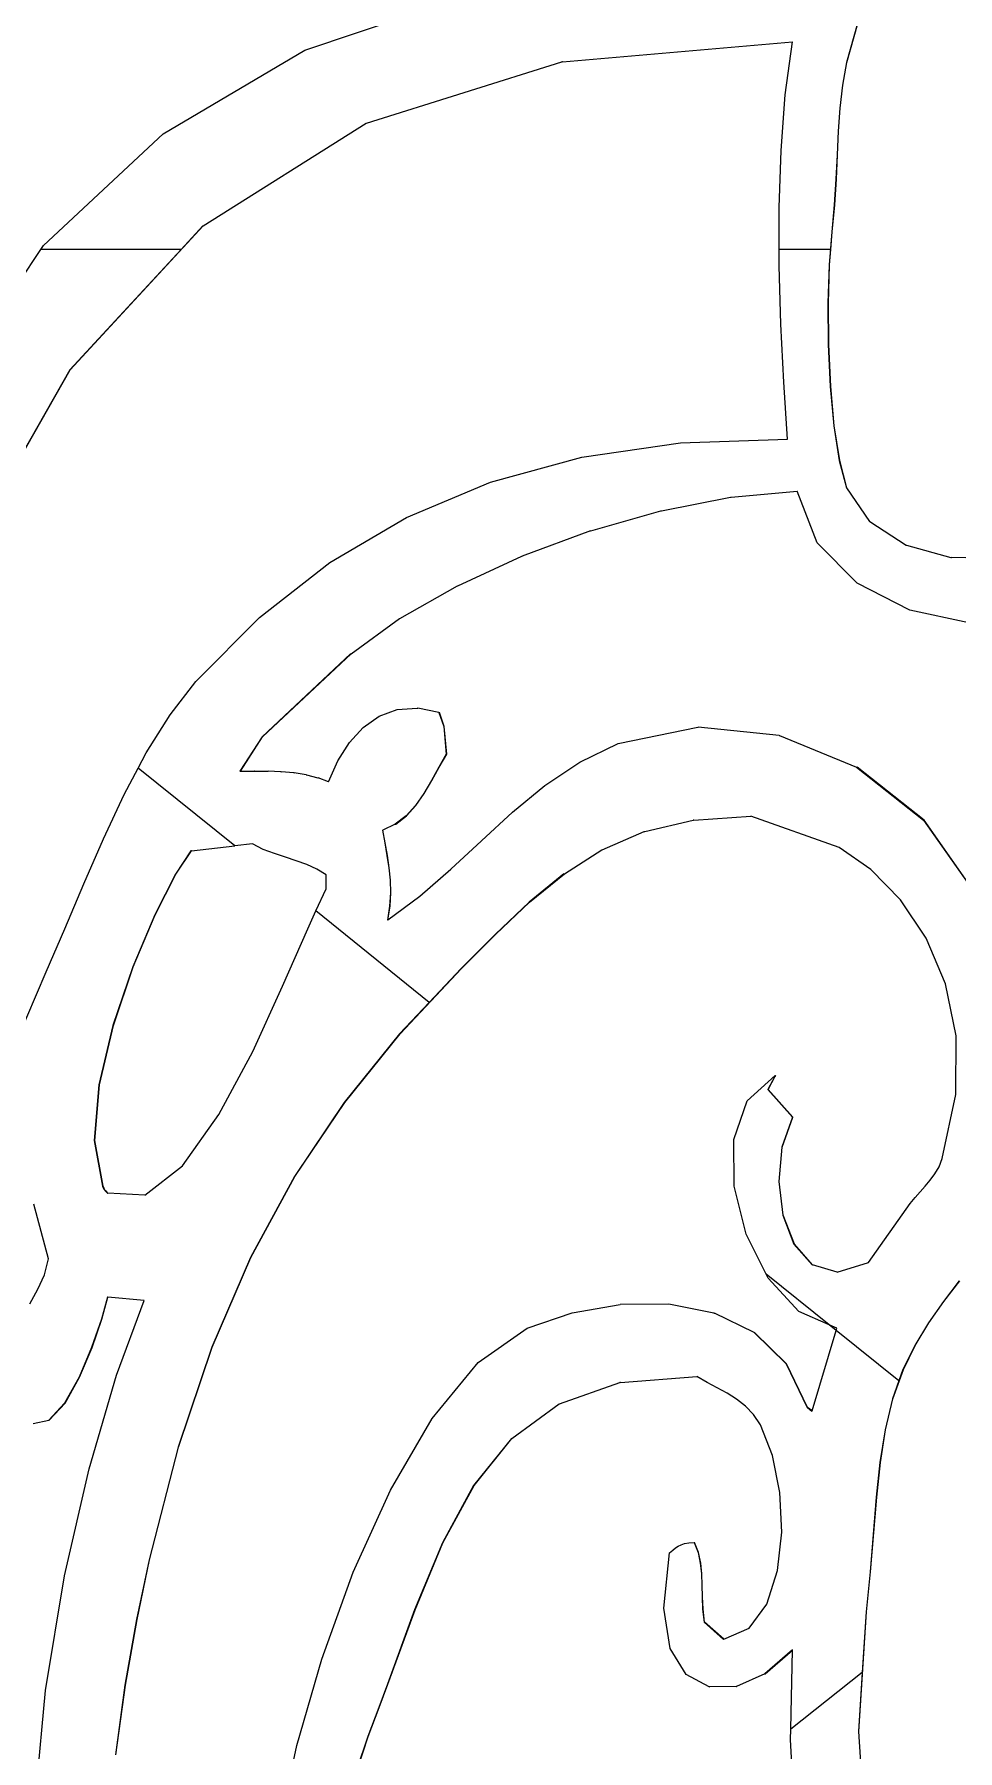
# Model space of a CAD drawing. Header units: inches. Extents: x 1397 to 20304, y -27267 to -746.
# Drawn here: x 2810.4 to 2815.94, y -9220.88 to -9210.59 of the extents above; entities that cross this region are included whole.
import ezdxf

# ---------------------------------------------------------------- set-up
doc = ezdxf.new("R2010")
doc.units = ezdxf.units.IN
doc.header["$LTSCALE"] = 17
doc.header["$MEASUREMENT"] = 0

msp = doc.modelspace()

# ---------------------------------------------------------------- linework, layer by layer
for p, q in [((2815.405, -9210.277), (2815.27, -9210.756)), ((2815.272, -9210.756), (2815.408, -9210.277)), ((2812.021, -9210.682), (2812.968, -9210.364)), ((2813.566, -9210.752), (2814.946, -9210.632)), ((2814.903, -9210.951), (2814.946, -9210.632)), ((2811.171, -9211.184), (2812.021, -9210.682)), ((2812.391, -9211.121), (2813.563, -9210.752)), ((2813.566, -9210.752), (2813.563, -9210.752)), ((2815.27, -9210.756), (2815.245, -9210.893)), ((2815.248, -9210.893), (2815.272, -9210.756)), ((2815.27, -9210.756), (2815.272, -9210.756)), ((2815.245, -9210.893), (2815.229, -9211.031)), ((2815.232, -9211.031), (2815.248, -9210.893)), ((2815.245, -9210.893), (2815.248, -9210.893)), ((2814.878, -9211.284), (2814.903, -9210.951)), ((2815.229, -9211.031), (2815.219, -9211.169)), ((2815.222, -9211.169), (2815.232, -9211.031)), ((2815.229, -9211.031), (2815.232, -9211.031)), ((2811.412, -9211.737), (2812.388, -9211.121)), ((2812.388, -9211.121), (2812.391, -9211.121)), ((2810.454, -9211.854), (2811.171, -9211.184)), ((2815.219, -9211.169), (2815.213, -9211.311)), ((2815.215, -9211.311), (2815.222, -9211.169)), ((2815.219, -9211.169), (2815.222, -9211.169)), ((2814.867, -9211.626), (2814.878, -9211.284)), ((2815.213, -9211.311), (2815.206, -9211.457)), ((2815.209, -9211.457), (2815.215, -9211.311)), ((2815.213, -9211.311), (2815.215, -9211.311)), ((2815.206, -9211.457), (2815.196, -9211.61)), ((2815.199, -9211.61), (2815.209, -9211.457)), ((2815.206, -9211.457), (2815.209, -9211.457)), ((2814.867, -9211.878), (2814.867, -9211.626)), ((2815.196, -9211.61), (2815.181, -9211.772)), ((2815.184, -9211.772), (2815.199, -9211.61)), ((2815.196, -9211.61), (2815.199, -9211.61)), ((2810.614, -9212.599), (2811.412, -9211.737)), ((2811.409, -9211.737), (2811.279, -9211.878)), ((2811.409, -9211.737), (2811.412, -9211.737)), ((2815.168, -9211.969), (2815.184, -9211.772)), ((2815.181, -9211.772), (2815.173, -9211.878)), ((2815.181, -9211.772), (2815.184, -9211.772)), ((2810.438, -9211.878), (2810.454, -9211.854)), ((2809.904, -9212.678), (2810.438, -9211.878)), ((2811.279, -9211.878), (2810.438, -9211.878)), ((2811.279, -9211.878), (2810.611, -9212.599)), ((2815.173, -9211.878), (2814.867, -9211.878)), ((2814.867, -9211.975), (2814.867, -9211.878)), ((2814.877, -9212.326), (2814.867, -9211.975)), ((2815.165, -9211.969), (2815.158, -9212.2)), ((2815.161, -9212.2), (2815.168, -9211.969)), ((2815.173, -9211.878), (2815.165, -9211.969)), ((2815.165, -9211.969), (2815.168, -9211.969)), ((2815.158, -9212.2), (2815.161, -9212.2)), ((2815.158, -9212.2), (2815.16, -9212.448)), ((2815.163, -9212.448), (2815.161, -9212.2)), ((2814.894, -9212.674), (2814.877, -9212.326)), ((2815.16, -9212.448), (2815.163, -9212.448)), ((2815.16, -9212.448), (2815.172, -9212.699)), ((2815.175, -9212.699), (2815.163, -9212.448)), ((2810.611, -9212.599), (2809.982, -9213.705)), ((2809.985, -9213.705), (2810.614, -9212.599)), ((2810.611, -9212.599), (2810.614, -9212.599)), ((2814.916, -9213.016), (2814.894, -9212.674)), ((2815.172, -9212.699), (2815.175, -9212.699)), ((2815.172, -9212.699), (2815.193, -9212.936)), ((2815.196, -9212.936), (2815.175, -9212.699)), ((2815.193, -9212.936), (2815.196, -9212.936)), ((2815.193, -9212.936), (2815.226, -9213.144)), ((2815.229, -9213.144), (2815.196, -9212.936)), ((2813.682, -9213.124), (2814.275, -9213.037)), ((2814.275, -9213.037), (2814.916, -9213.016)), ((2813.135, -9213.274), (2813.682, -9213.124)), ((2815.226, -9213.144), (2815.229, -9213.144)), ((2815.226, -9213.144), (2815.27, -9213.307)), ((2815.272, -9213.307), (2815.229, -9213.144)), ((2812.631, -9213.485), (2813.135, -9213.274)), ((2815.27, -9213.307), (2815.407, -9213.51)), ((2815.27, -9213.307), (2815.272, -9213.307)), ((2815.41, -9213.51), (2815.272, -9213.307)), ((2814.16, -9213.446), (2814.575, -9213.364)), ((2814.575, -9213.364), (2814.578, -9213.364)), ((2814.578, -9213.364), (2814.975, -9213.328)), ((2815.095, -9213.638), (2814.975, -9213.328)), ((2812.17, -9213.756), (2812.631, -9213.485)), ((2813.737, -9213.565), (2814.157, -9213.446)), ((2814.157, -9213.446), (2814.16, -9213.446)), ((2815.407, -9213.51), (2815.41, -9213.51)), ((2815.41, -9213.51), (2815.627, -9213.651)), ((2813.734, -9213.565), (2813.325, -9213.717)), ((2813.734, -9213.565), (2813.737, -9213.565)), ((2812.938, -9213.894), (2813.322, -9213.717)), ((2813.322, -9213.717), (2813.325, -9213.717)), ((2815.333, -9213.878), (2815.095, -9213.638)), ((2815.627, -9213.651), (2815.63, -9213.651)), ((2815.63, -9213.651), (2815.896, -9213.726)), ((2815.896, -9213.726), (2815.899, -9213.726)), ((2816.18, -9213.731), (2815.899, -9213.726)), ((2811.749, -9214.084), (2812.17, -9213.756)), ((2812.591, -9214.091), (2812.936, -9213.894)), ((2812.936, -9213.894), (2812.938, -9213.894)), ((2815.65, -9214.041), (2815.333, -9213.878)), ((2811.367, -9214.468), (2811.749, -9214.084)), ((2812.298, -9214.302), (2812.588, -9214.091)), ((2812.588, -9214.091), (2812.591, -9214.091)), ((2816.004, -9214.117), (2815.65, -9214.041)), ((2812.295, -9214.302), (2811.765, -9214.8)), ((2811.768, -9214.8), (2812.298, -9214.302)), ((2812.295, -9214.302), (2812.298, -9214.302)), ((2811.213, -9214.668), (2811.367, -9214.468)), ((2812.467, -9214.677), (2812.575, -9214.636)), ((2812.575, -9214.636), (2812.695, -9214.628)), ((2812.695, -9214.628), (2812.698, -9214.628)), ((2812.825, -9214.655), (2812.698, -9214.628)), ((2812.825, -9214.655), (2812.828, -9214.655)), ((2812.825, -9214.655), (2812.855, -9214.738)), ((2812.857, -9214.738), (2812.828, -9214.655)), ((2811.07, -9214.897), (2811.213, -9214.668)), ((2812.288, -9214.835), (2812.371, -9214.744)), ((2812.371, -9214.744), (2812.467, -9214.677)), ((2812.855, -9214.738), (2812.857, -9214.738)), ((2812.855, -9214.738), (2812.869, -9214.904)), ((2812.872, -9214.904), (2812.857, -9214.738)), ((2813.9, -9214.841), (2814.378, -9214.742)), ((2814.378, -9214.742), (2814.38, -9214.742)), ((2814.866, -9214.792), (2814.38, -9214.742)), ((2811.765, -9214.8), (2811.632, -9215.007)), ((2811.635, -9215.007), (2811.768, -9214.8)), ((2811.765, -9214.8), (2811.768, -9214.8)), ((2812.218, -9214.945), (2812.288, -9214.835)), ((2813.67, -9214.953), (2813.9, -9214.841)), ((2814.866, -9214.792), (2814.869, -9214.792)), ((2814.869, -9214.792), (2815.33, -9214.982)), ((2811.022, -9214.988), (2811.07, -9214.897)), ((2812.162, -9215.07), (2812.218, -9214.945)), ((2812.869, -9214.904), (2812.824, -9214.983)), ((2812.827, -9214.983), (2812.872, -9214.904)), ((2812.869, -9214.904), (2812.872, -9214.904)), ((2813.461, -9215.093), (2813.67, -9214.953)), ((2810.938, -9215.147), (2811.022, -9214.988)), ((2811.602, -9215.455), (2811.022, -9214.988)), ((2811.632, -9215.007), (2811.635, -9215.007)), ((2811.635, -9215.007), (2811.716, -9215.007)), ((2811.716, -9215.007), (2811.719, -9215.007)), ((2811.719, -9215.007), (2811.717, -9215.007)), ((2811.719, -9215.007), (2811.798, -9215.007)), ((2811.798, -9215.007), (2811.801, -9215.007)), ((2811.878, -9215.011), (2811.801, -9215.007)), ((2811.878, -9215.011), (2811.88, -9215.011)), ((2811.955, -9215.017), (2811.88, -9215.011)), ((2811.955, -9215.017), (2811.957, -9215.017)), ((2812.028, -9215.029), (2811.957, -9215.017)), ((2812.028, -9215.029), (2812.031, -9215.029)), ((2812.031, -9215.029), (2812.098, -9215.046)), ((2812.098, -9215.046), (2812.101, -9215.046)), ((2812.162, -9215.07), (2812.101, -9215.046)), ((2812.78, -9215.063), (2812.734, -9215.14)), ((2812.737, -9215.14), (2812.783, -9215.063)), ((2812.824, -9214.983), (2812.78, -9215.063)), ((2812.78, -9215.063), (2812.783, -9215.063)), ((2812.783, -9215.063), (2812.827, -9214.983)), ((2812.824, -9214.983), (2812.827, -9214.983)), ((2815.33, -9214.982), (2815.732, -9215.3)), ((2815.33, -9214.982), (2815.333, -9214.982)), ((2815.735, -9215.3), (2815.333, -9214.982)), ((2810.814, -9215.412), (2810.938, -9215.147)), ((2812.734, -9215.14), (2812.684, -9215.212)), ((2812.687, -9215.212), (2812.737, -9215.14)), ((2812.734, -9215.14), (2812.737, -9215.14)), ((2813.266, -9215.253), (2813.461, -9215.093)), ((2812.684, -9215.212), (2812.628, -9215.274)), ((2812.631, -9215.274), (2812.687, -9215.212)), ((2812.684, -9215.212), (2812.687, -9215.212)), ((2813.081, -9215.424), (2813.266, -9215.253)), ((2812.486, -9215.36), (2812.489, -9215.36)), ((2812.486, -9215.36), (2812.5, -9215.437)), ((2812.563, -9215.325), (2812.489, -9215.36)), ((2812.503, -9215.437), (2812.489, -9215.36)), ((2812.628, -9215.274), (2812.563, -9215.325)), ((2812.563, -9215.325), (2812.566, -9215.325)), ((2812.566, -9215.325), (2812.631, -9215.274)), ((2812.628, -9215.274), (2812.631, -9215.274)), ((2813.805, -9215.479), (2814.057, -9215.369)), ((2814.057, -9215.369), (2814.06, -9215.369)), ((2814.06, -9215.369), (2814.351, -9215.3)), ((2814.354, -9215.3), (2814.351, -9215.3)), ((2814.354, -9215.3), (2814.696, -9215.277)), ((2815.225, -9215.464), (2814.696, -9215.277)), ((2815.732, -9215.3), (2815.735, -9215.3)), ((2815.732, -9215.3), (2816.037, -9215.735)), ((2816.04, -9215.735), (2815.735, -9215.3)), ((2810.696, -9215.682), (2810.814, -9215.412)), ((2811.341, -9215.484), (2811.602, -9215.455)), ((2811.707, -9215.443), (2811.602, -9215.455)), ((2811.772, -9215.476), (2811.707, -9215.443)), ((2811.839, -9215.501), (2811.772, -9215.476)), ((2812.5, -9215.437), (2812.503, -9215.437)), ((2812.5, -9215.437), (2812.513, -9215.512)), ((2812.516, -9215.512), (2812.503, -9215.437)), ((2812.897, -9215.594), (2813.081, -9215.424)), ((2813.578, -9215.622), (2813.802, -9215.479)), ((2813.802, -9215.479), (2813.805, -9215.479)), ((2815.416, -9215.596), (2815.225, -9215.464)), ((2811.338, -9215.484), (2811.245, -9215.625)), ((2811.247, -9215.625), (2811.341, -9215.484)), ((2811.341, -9215.484), (2811.338, -9215.484)), ((2811.905, -9215.523), (2811.839, -9215.501)), ((2811.97, -9215.544), (2811.905, -9215.523)), ((2812.033, -9215.567), (2811.97, -9215.544)), ((2812.092, -9215.594), (2812.033, -9215.567)), ((2812.513, -9215.512), (2812.516, -9215.512)), ((2812.513, -9215.512), (2812.524, -9215.587)), ((2812.527, -9215.587), (2812.516, -9215.512)), ((2810.581, -9215.951), (2810.696, -9215.682)), ((2811.245, -9215.625), (2811.121, -9215.867)), ((2811.124, -9215.867), (2811.247, -9215.625)), ((2811.245, -9215.625), (2811.247, -9215.625)), ((2812.148, -9215.629), (2812.092, -9215.594)), ((2812.148, -9215.712), (2812.148, -9215.629)), ((2812.524, -9215.587), (2812.532, -9215.661)), ((2812.524, -9215.587), (2812.527, -9215.587)), ((2812.535, -9215.661), (2812.527, -9215.587)), ((2812.532, -9215.661), (2812.534, -9215.737)), ((2812.532, -9215.661), (2812.535, -9215.661)), ((2812.537, -9215.737), (2812.535, -9215.661)), ((2812.711, -9215.756), (2812.897, -9215.594)), ((2813.575, -9215.622), (2813.366, -9215.792)), ((2813.369, -9215.792), (2813.578, -9215.622)), ((2813.575, -9215.622), (2813.578, -9215.622)), ((2815.594, -9215.779), (2815.416, -9215.596)), ((2812.087, -9215.845), (2812.148, -9215.712)), ((2812.519, -9215.897), (2812.711, -9215.756)), ((2812.534, -9215.737), (2812.529, -9215.816)), ((2812.532, -9215.816), (2812.537, -9215.737)), ((2812.534, -9215.737), (2812.537, -9215.737)), ((2815.748, -9216.008), (2815.594, -9215.779)), ((2811.121, -9215.867), (2810.989, -9216.18)), ((2810.992, -9216.18), (2811.124, -9215.867)), ((2811.121, -9215.867), (2811.124, -9215.867)), ((2812.038, -9215.952), (2812.087, -9215.845)), ((2812.766, -9216.393), (2812.087, -9215.845)), ((2812.529, -9215.816), (2812.516, -9215.899)), ((2812.519, -9215.897), (2812.532, -9215.816)), ((2812.529, -9215.816), (2812.532, -9215.816)), ((2813.366, -9215.792), (2813.164, -9215.984)), ((2813.166, -9215.984), (2813.369, -9215.792)), ((2813.366, -9215.792), (2813.369, -9215.792)), ((2810.469, -9216.21), (2810.581, -9215.951)), ((2811.888, -9216.296), (2812.038, -9215.952)), ((2812.516, -9215.899), (2812.519, -9215.897)), ((2813.164, -9215.984), (2812.958, -9216.189)), ((2812.961, -9216.189), (2813.166, -9215.984)), ((2813.164, -9215.984), (2813.166, -9215.984)), ((2815.864, -9216.281), (2815.748, -9216.008)), ((2810.989, -9216.18), (2810.87, -9216.531)), ((2810.873, -9216.531), (2810.992, -9216.18)), ((2810.989, -9216.18), (2810.992, -9216.18)), ((2812.592, -9216.582), (2812.961, -9216.189)), ((2812.958, -9216.189), (2812.766, -9216.393)), ((2812.958, -9216.189), (2812.961, -9216.189)), ((2810.238, -9216.754), (2810.469, -9216.21)), ((2811.709, -9216.687), (2811.888, -9216.296)), ((2815.927, -9216.594), (2815.864, -9216.281)), ((2812.766, -9216.393), (2812.589, -9216.582)), ((2810.87, -9216.531), (2810.786, -9216.888)), ((2810.789, -9216.888), (2810.873, -9216.531)), ((2810.87, -9216.531), (2810.873, -9216.531)), ((2812.589, -9216.582), (2812.257, -9216.994)), ((2812.26, -9216.994), (2812.592, -9216.582)), ((2812.589, -9216.582), (2812.592, -9216.582)), ((2815.925, -9216.945), (2815.927, -9216.594)), ((2811.506, -9217.066), (2811.709, -9216.687)), ((2810.786, -9216.888), (2810.758, -9217.221)), ((2810.761, -9217.221), (2810.789, -9216.888)), ((2810.786, -9216.888), (2810.789, -9216.888)), ((2814.674, -9216.983), (2814.843, -9216.832)), ((2814.84, -9216.837), (2814.798, -9216.915)), ((2814.798, -9216.915), (2814.801, -9216.915)), ((2814.798, -9216.915), (2814.946, -9217.081)), ((2814.801, -9216.915), (2814.845, -9216.832)), ((2814.948, -9217.081), (2814.801, -9216.915)), ((2814.845, -9216.832), (2814.84, -9216.837)), ((2814.843, -9216.832), (2814.84, -9216.837)), ((2814.843, -9216.832), (2814.845, -9216.832)), ((2812.257, -9216.994), (2811.96, -9217.437)), ((2811.962, -9217.437), (2812.26, -9216.994)), ((2812.257, -9216.994), (2812.26, -9216.994)), ((2814.595, -9217.216), (2814.674, -9216.983)), ((2815.844, -9217.33), (2815.925, -9216.945)), ((2811.287, -9217.373), (2811.506, -9217.066)), ((2814.946, -9217.081), (2814.883, -9217.262)), ((2814.885, -9217.262), (2814.948, -9217.081)), ((2814.946, -9217.081), (2814.948, -9217.081)), ((2810.758, -9217.221), (2810.761, -9217.221)), ((2810.758, -9217.221), (2810.808, -9217.496)), ((2810.811, -9217.496), (2810.761, -9217.221)), ((2814.596, -9217.495), (2814.595, -9217.216)), ((2814.883, -9217.262), (2814.864, -9217.467)), ((2814.867, -9217.467), (2814.885, -9217.262)), ((2814.883, -9217.262), (2814.885, -9217.262)), ((2815.825, -9217.379), (2815.844, -9217.33)), ((2811.062, -9217.549), (2811.287, -9217.373)), ((2815.772, -9217.46), (2815.8, -9217.422)), ((2815.8, -9217.422), (2815.825, -9217.379)), ((2810.808, -9217.496), (2810.814, -9217.509)), ((2810.808, -9217.496), (2810.811, -9217.496)), ((2810.817, -9217.509), (2810.811, -9217.496)), ((2810.814, -9217.509), (2810.817, -9217.509)), ((2810.814, -9217.509), (2810.818, -9217.516)), ((2810.82, -9217.516), (2810.817, -9217.509)), ((2810.818, -9217.516), (2810.823, -9217.523)), ((2810.818, -9217.516), (2810.82, -9217.516)), ((2810.825, -9217.523), (2810.82, -9217.516)), ((2810.823, -9217.523), (2810.825, -9217.523)), ((2810.823, -9217.523), (2810.828, -9217.528)), ((2810.831, -9217.528), (2810.825, -9217.523)), ((2810.828, -9217.528), (2810.831, -9217.528)), ((2810.828, -9217.528), (2810.837, -9217.537)), ((2810.84, -9217.537), (2810.831, -9217.528)), ((2810.837, -9217.537), (2810.84, -9217.537)), ((2811.062, -9217.549), (2810.84, -9217.537)), ((2811.96, -9217.437), (2811.695, -9217.922)), ((2811.698, -9217.922), (2811.962, -9217.437)), ((2811.96, -9217.437), (2811.962, -9217.437)), ((2814.668, -9217.784), (2814.596, -9217.495)), ((2814.864, -9217.467), (2814.867, -9217.467)), ((2814.864, -9217.467), (2814.888, -9217.669)), ((2814.891, -9217.669), (2814.867, -9217.467)), ((2815.681, -9217.563), (2815.711, -9217.529)), ((2815.711, -9217.529), (2815.742, -9217.495)), ((2815.742, -9217.495), (2815.772, -9217.46)), ((2810.484, -9217.931), (2810.396, -9217.603)), ((2815.402, -9217.952), (2815.652, -9217.6)), ((2815.652, -9217.6), (2815.681, -9217.563)), ((2814.888, -9217.669), (2814.955, -9217.844)), ((2814.888, -9217.669), (2814.891, -9217.669)), ((2814.958, -9217.844), (2814.891, -9217.669)), ((2814.789, -9218.023), (2814.668, -9217.784)), ((2814.955, -9217.844), (2814.958, -9217.844)), ((2814.955, -9217.844), (2815.064, -9217.967)), ((2815.067, -9217.967), (2814.958, -9217.844)), ((2810.459, -9218.027), (2810.484, -9217.931)), ((2811.695, -9217.922), (2811.463, -9218.46)), ((2811.465, -9218.46), (2811.698, -9217.922)), ((2811.695, -9217.922), (2811.698, -9217.922)), ((2810.419, -9218.112), (2810.459, -9218.027)), ((2814.801, -9218.046), (2814.789, -9218.023)), ((2815.165, -9218.326), (2814.789, -9218.023)), ((2814.985, -9218.246), (2814.801, -9218.046)), ((2815.064, -9217.967), (2815.067, -9217.967)), ((2815.213, -9218.011), (2815.067, -9217.967)), ((2815.213, -9218.011), (2815.402, -9217.952)), ((2810.372, -9218.2), (2810.419, -9218.112)), ((2815.946, -9218.063), (2815.851, -9218.186)), ((2815.854, -9218.186), (2815.949, -9218.063)), ((2810.837, -9218.16), (2810.801, -9218.292)), ((2810.804, -9218.292), (2810.84, -9218.16)), ((2810.84, -9218.16), (2810.837, -9218.16)), ((2811.058, -9218.18), (2810.84, -9218.16)), ((2810.892, -9218.629), (2811.058, -9218.18)), ((2813.355, -9218.346), (2813.624, -9218.254)), ((2813.624, -9218.254), (2813.912, -9218.204)), ((2814.204, -9218.202), (2813.912, -9218.204)), ((2814.475, -9218.256), (2814.204, -9218.202)), ((2814.475, -9218.256), (2814.478, -9218.256)), ((2814.717, -9218.373), (2814.478, -9218.256)), ((2815.165, -9218.326), (2814.985, -9218.246)), ((2815.851, -9218.186), (2815.761, -9218.315)), ((2815.764, -9218.315), (2815.854, -9218.186)), ((2815.851, -9218.186), (2815.854, -9218.186)), ((2810.801, -9218.292), (2810.742, -9218.463)), ((2810.745, -9218.463), (2810.804, -9218.292)), ((2810.801, -9218.292), (2810.804, -9218.292)), ((2813.061, -9218.553), (2813.355, -9218.346)), ((2815.064, -9218.842), (2815.207, -9218.36)), ((2815.211, -9218.346), (2815.165, -9218.326)), ((2815.207, -9218.36), (2815.165, -9218.326)), ((2815.207, -9218.36), (2815.211, -9218.346)), ((2815.584, -9218.663), (2815.207, -9218.36)), ((2815.761, -9218.315), (2815.679, -9218.451)), ((2815.682, -9218.451), (2815.764, -9218.315)), ((2815.761, -9218.315), (2815.764, -9218.315)), ((2810.742, -9218.463), (2810.667, -9218.641)), ((2810.67, -9218.641), (2810.745, -9218.463)), ((2810.742, -9218.463), (2810.745, -9218.463)), ((2811.463, -9218.46), (2811.261, -9219.061)), ((2811.263, -9219.061), (2811.465, -9218.46)), ((2811.463, -9218.46), (2811.465, -9218.46)), ((2814.717, -9218.373), (2814.719, -9218.373)), ((2814.717, -9218.373), (2814.909, -9218.56)), ((2814.911, -9218.56), (2814.719, -9218.373)), ((2815.679, -9218.451), (2815.608, -9218.595)), ((2815.611, -9218.595), (2815.682, -9218.451)), ((2815.679, -9218.451), (2815.682, -9218.451)), ((2812.785, -9218.888), (2813.061, -9218.553)), ((2814.909, -9218.56), (2814.911, -9218.56)), ((2814.909, -9218.56), (2815.034, -9218.823)), ((2815.037, -9218.823), (2814.911, -9218.56)), ((2810.667, -9218.641), (2810.58, -9218.796)), ((2810.583, -9218.796), (2810.67, -9218.641)), ((2810.667, -9218.641), (2810.67, -9218.641)), ((2810.728, -9219.19), (2810.892, -9218.629)), ((2813.914, -9218.673), (2814.372, -9218.637)), ((2814.434, -9218.672), (2814.372, -9218.637)), ((2815.584, -9218.663), (2815.545, -9218.77)), ((2815.548, -9218.77), (2815.611, -9218.595)), ((2815.608, -9218.595), (2815.584, -9218.663)), ((2815.608, -9218.595), (2815.611, -9218.595)), ((2813.549, -9218.8), (2813.911, -9218.673)), ((2813.914, -9218.673), (2813.911, -9218.673)), ((2814.495, -9218.705), (2814.434, -9218.672)), ((2814.555, -9218.737), (2814.495, -9218.705)), ((2814.611, -9218.773), (2814.555, -9218.737)), ((2814.664, -9218.814), (2814.611, -9218.773)), ((2815.545, -9218.77), (2815.501, -9218.956)), ((2815.504, -9218.956), (2815.548, -9218.77)), ((2815.545, -9218.77), (2815.548, -9218.77)), ((2810.58, -9218.796), (2810.485, -9218.899)), ((2810.488, -9218.899), (2810.583, -9218.796)), ((2810.58, -9218.796), (2810.583, -9218.796)), ((2813.263, -9219.008), (2813.547, -9218.8)), ((2813.547, -9218.8), (2813.549, -9218.8)), ((2814.712, -9218.864), (2814.664, -9218.814)), ((2814.754, -9218.927), (2814.712, -9218.864)), ((2815.034, -9218.823), (2815.037, -9218.823)), ((2815.064, -9218.842), (2815.037, -9218.823)), ((2815.037, -9218.823), (2815.063, -9218.844)), ((2815.063, -9218.844), (2815.064, -9218.842)), ((2810.391, -9218.918), (2810.485, -9218.899)), ((2810.485, -9218.899), (2810.488, -9218.899)), ((2812.534, -9219.318), (2812.785, -9218.888)), ((2814.827, -9219.11), (2814.754, -9218.927)), ((2815.501, -9218.956), (2815.47, -9219.153)), ((2815.473, -9219.153), (2815.504, -9218.956)), ((2815.501, -9218.956), (2815.504, -9218.956)), ((2811.261, -9219.061), (2811.088, -9219.736)), ((2811.09, -9219.736), (2811.263, -9219.061)), ((2811.261, -9219.061), (2811.263, -9219.061)), ((2813.26, -9219.008), (2813.033, -9219.29)), ((2813.036, -9219.29), (2813.263, -9219.008)), ((2813.26, -9219.008), (2813.263, -9219.008)), ((2814.871, -9219.333), (2814.827, -9219.11)), ((2815.47, -9219.153), (2815.448, -9219.361)), ((2815.451, -9219.361), (2815.473, -9219.153)), ((2815.47, -9219.153), (2815.473, -9219.153)), ((2810.58, -9219.832), (2810.728, -9219.19)), ((2812.311, -9219.81), (2812.534, -9219.318)), ((2813.033, -9219.29), (2812.846, -9219.635)), ((2812.848, -9219.635), (2813.036, -9219.29)), ((2813.033, -9219.29), (2813.036, -9219.29)), ((2814.882, -9219.571), (2814.871, -9219.333)), ((2815.448, -9219.361), (2815.412, -9219.808)), ((2815.414, -9219.808), (2815.451, -9219.361)), ((2815.448, -9219.361), (2815.451, -9219.361)), ((2814.857, -9219.801), (2814.882, -9219.571)), ((2812.846, -9219.635), (2812.679, -9220.036)), ((2812.682, -9220.036), (2812.848, -9219.635)), ((2812.846, -9219.635), (2812.848, -9219.635)), ((2814.174, -9220.026), (2814.209, -9219.694)), ((2814.209, -9219.694), (2814.228, -9219.678)), ((2814.228, -9219.678), (2814.245, -9219.665)), ((2814.245, -9219.665), (2814.261, -9219.654)), ((2814.261, -9219.654), (2814.279, -9219.646)), ((2814.279, -9219.646), (2814.299, -9219.639)), ((2814.299, -9219.639), (2814.325, -9219.635)), ((2814.325, -9219.635), (2814.357, -9219.632)), ((2814.357, -9219.632), (2814.359, -9219.632)), ((2814.357, -9219.632), (2814.38, -9219.693)), ((2814.382, -9219.693), (2814.359, -9219.632)), ((2814.38, -9219.693), (2814.382, -9219.693)), ((2814.38, -9219.693), (2814.393, -9219.756)), ((2814.396, -9219.756), (2814.382, -9219.693)), ((2811.088, -9219.736), (2811.012, -9220.093)), ((2811.015, -9220.093), (2811.09, -9219.736)), ((2811.088, -9219.736), (2811.09, -9219.736)), ((2814.393, -9219.756), (2814.4, -9219.821)), ((2814.393, -9219.756), (2814.396, -9219.756)), ((2814.402, -9219.821), (2814.396, -9219.756)), ((2814.793, -9220.001), (2814.857, -9219.801)), ((2810.465, -9220.52), (2810.58, -9219.832)), ((2812.123, -9220.331), (2812.311, -9219.81)), ((2814.4, -9219.821), (2814.402, -9219.821)), ((2814.4, -9219.821), (2814.402, -9219.888)), ((2814.405, -9219.888), (2814.402, -9219.821)), ((2814.402, -9219.888), (2814.405, -9219.888)), ((2814.402, -9219.888), (2814.404, -9219.958)), ((2814.407, -9219.958), (2814.405, -9219.888)), ((2815.412, -9219.808), (2815.387, -9220.047)), ((2815.39, -9220.047), (2815.414, -9219.808)), ((2815.412, -9219.808), (2815.414, -9219.808)), ((2814.404, -9219.958), (2814.407, -9220.031)), ((2814.404, -9219.958), (2814.407, -9219.958)), ((2814.41, -9220.031), (2814.407, -9219.958)), ((2814.686, -9220.146), (2814.793, -9220.001)), ((2811.012, -9220.093), (2810.942, -9220.487)), ((2810.945, -9220.487), (2811.015, -9220.093)), ((2811.012, -9220.093), (2811.015, -9220.093)), ((2812.679, -9220.036), (2812.516, -9220.482)), ((2812.519, -9220.482), (2812.682, -9220.036)), ((2812.679, -9220.036), (2812.682, -9220.036)), ((2814.212, -9220.267), (2814.174, -9220.026)), ((2814.407, -9220.031), (2814.416, -9220.109)), ((2814.407, -9220.031), (2814.41, -9220.031)), ((2814.418, -9220.109), (2814.41, -9220.031)), ((2814.416, -9220.109), (2814.533, -9220.213)), ((2814.416, -9220.109), (2814.418, -9220.109)), ((2814.535, -9220.212), (2814.418, -9220.109)), ((2815.344, -9220.765), (2815.39, -9220.047)), ((2815.387, -9220.047), (2815.364, -9220.412)), ((2815.387, -9220.047), (2815.39, -9220.047)), ((2814.533, -9220.213), (2814.535, -9220.212)), ((2814.535, -9220.212), (2814.686, -9220.146)), ((2814.308, -9220.423), (2814.212, -9220.267)), ((2814.946, -9220.275), (2814.781, -9220.419)), ((2814.783, -9220.419), (2814.946, -9220.277)), ((2814.937, -9220.751), (2814.946, -9220.277)), ((2814.946, -9220.277), (2814.946, -9220.275)), ((2811.973, -9220.85), (2812.123, -9220.331)), ((2814.781, -9220.419), (2814.611, -9220.495)), ((2814.781, -9220.419), (2814.783, -9220.419)), ((2815.364, -9220.412), (2814.937, -9220.751)), ((2815.364, -9220.412), (2815.342, -9220.765)), ((2810.4, -9221.222), (2810.465, -9220.52)), ((2810.942, -9220.487), (2810.885, -9220.905)), ((2810.887, -9220.905), (2810.945, -9220.487)), ((2810.942, -9220.487), (2810.945, -9220.487)), ((2812.516, -9220.482), (2812.464, -9220.621)), ((2812.467, -9220.621), (2812.519, -9220.482)), ((2812.516, -9220.482), (2812.519, -9220.482)), ((2814.446, -9220.498), (2814.308, -9220.423)), ((2814.446, -9220.498), (2814.449, -9220.498)), ((2814.609, -9220.495), (2814.449, -9220.498)), ((2814.609, -9220.495), (2814.611, -9220.495)), ((2812.464, -9220.621), (2812.399, -9220.796)), ((2812.401, -9220.796), (2812.467, -9220.621)), ((2812.464, -9220.621), (2812.467, -9220.621)), ((2812.399, -9220.796), (2812.331, -9220.998)), ((2812.334, -9220.998), (2812.401, -9220.796)), ((2812.399, -9220.796), (2812.401, -9220.796)), ((2814.935, -9220.814), (2814.937, -9220.751)), ((2814.963, -9221.321), (2814.935, -9220.814)), ((2815.342, -9220.765), (2815.344, -9220.765)), ((2815.342, -9220.765), (2815.38, -9221.369)), ((2815.383, -9221.369), (2815.344, -9220.765)), ((2811.868, -9221.333), (2811.973, -9220.85))]:
    msp.add_line(p, q)

doc.saveas('drawing.dxf')
